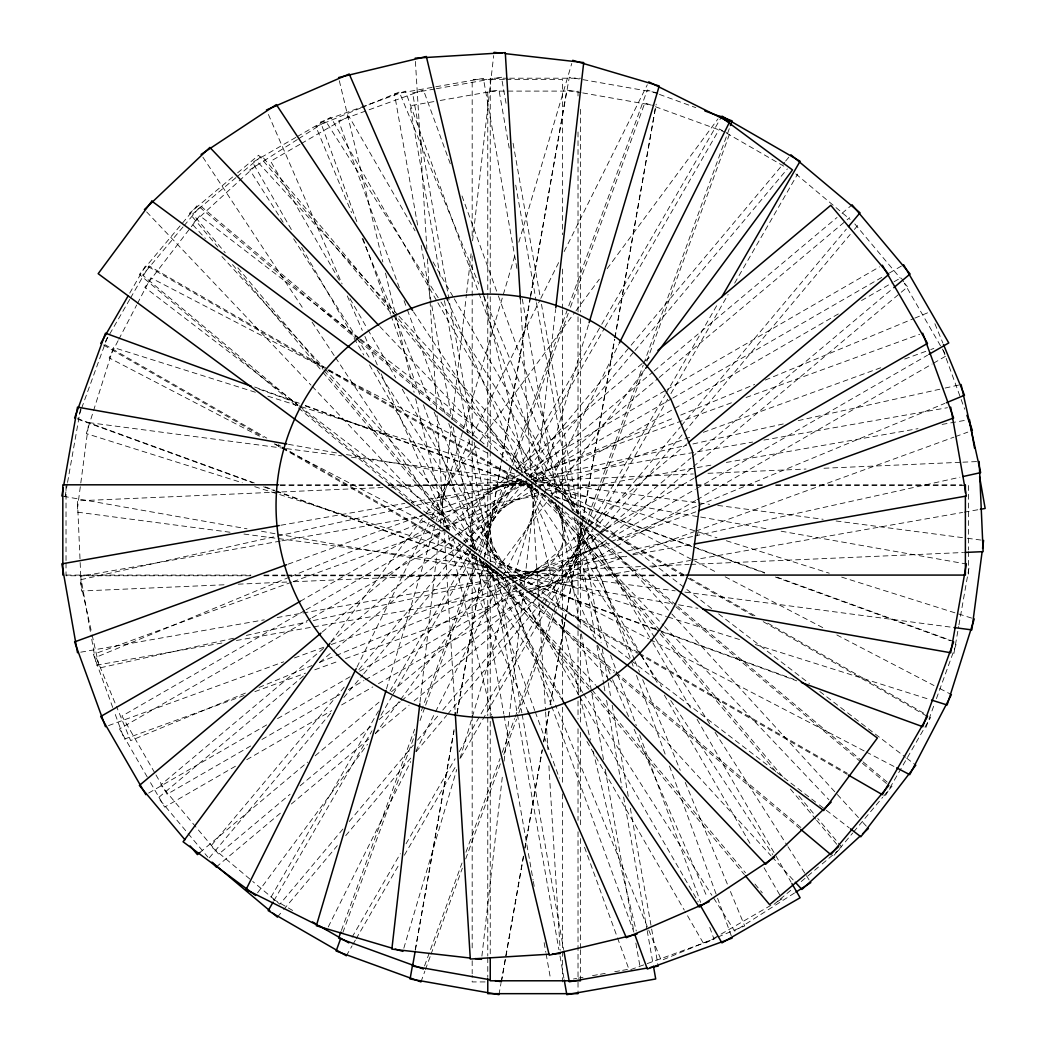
<?xml version="1.0" encoding="UTF-8"?>
<svg xmlns="http://www.w3.org/2000/svg" width="1047" height="1047" viewBox="0 0 1047 1047"><rect width="100%" height="100%" fill="white"/><g stroke="black" fill="none" stroke-linecap="round" stroke-linejoin="round"><path stroke-width="0.75" stroke-dasharray="5 3.75" d="M420.004 702.184L440.172 525.11M440.355 523.474L451.466 426.011M452.199 419.507L466.452 294.416M466.648 292.794L471.085 253.793M472.563 240.797L493.674 55.596M481.908 956.094L502.639 774.139M504.117 761.143L508.934 718.896M509.117 717.274L523.369 592.183M524.115 585.679L535.213 488.203M535.41 486.58L555.577 309.506M65.045 496.723L67.283 484.028M67.558 482.431L80.724 407.833M415.201 949.995L454.097 729.393M456.937 713.282L484.198 558.705M484.486 557.096L501.801 458.861M502.089 457.251L530.188 297.832M530.476 296.222L566.82 90.121L581.111 92.633M415.41 949.995L454.018 731.002M457.146 713.282L484.408 558.705M484.682 557.096L501.16 463.703M502.285 457.251L530.397 297.845M530.685 296.236L569.293 77.242L658.183 92.908M498.974 994.65L500.963 983.382M501.251 981.772L523.395 856.171M524.809 848.122L542.137 749.888M543.55 741.839L548.942 711.24M550.081 704.801L564.843 621.067M565.131 619.458L582.171 522.846M582.446 521.236L614.537 339.28M614.825 337.671L655.422 107.396M501.448 981.772L523.605 856.171M525.018 848.122L542.346 749.901M543.759 741.839L549.152 711.253M550.29 704.801L565.053 621.067M565.341 619.458L582.368 522.846M582.656 521.236L614.746 339.28M615.021 337.671L656.194 104.177M953.909 653.459L958.659 626.472M958.947 624.876L969.574 564.569M386.474 688.991L435.696 522.819M436.154 521.249L463.088 430.317M463.559 428.747L515.569 253.165M518.828 242.184L571.767 63.461M403.815 948.229L456.754 769.506M460.013 758.525L512.022 582.943M512.48 581.373L589.108 322.685M81.116 409.613L77.805 418.708L254.5 483.02M81.666 408.094L107.579 336.912M341.414 930.456L414.677 729.183M421.391 710.743L478.427 554.02M478.989 552.476L647.321 90.003L657.922 93.864M342.853 932.576L414.992 734.379M420.03 720.545L425.056 706.712M425.619 705.181L479.866 556.14M480.429 554.609L512.297 467.027M512.86 465.483L568.22 313.38M570.458 307.229L644.834 102.881L653.93 106.179M424.545 965.936L462.015 862.99M465.941 852.232L500.047 758.512M502.285 752.361L514.587 718.556M515.15 717.025L553.182 612.547M553.732 611.003L585.051 524.966M585.613 523.435L643.211 365.167M643.774 363.636L729.34 128.545M420.959 981.89L424.873 971.132M425.435 969.601L430.461 955.767M431.024 954.236L462.342 868.185M465.693 858.972L500.361 763.708M503.725 754.494L516.59 719.145M518.828 713.007L644.088 368.832M646.889 361.15L729.654 133.741L726.631 132.642M925.954 727.403L934.212 704.683M936.424 698.624L956.814 642.583M356.935 667.161L429.165 522.296M432.084 516.433L471.477 437.424M472.21 435.958L540.056 299.874M540.789 298.408L559.033 261.829M564.137 251.581L647.308 84.768M328.274 926.922L410.712 761.575M415.816 751.327L434.793 713.282M435.526 711.816L502.639 577.198M503.371 575.732L543.498 495.257M544.231 493.791L618.646 344.528M118.089 340.733L109.15 357.891L261.436 437.175M118.835 339.307L136.686 305.004M137.432 303.565L150.833 277.835L326.324 369.185M129.723 293.134L145.834 265.218L322.842 367.418M129.71 299.416L103.928 344.083L266.763 438.104M130.522 298.015L149.054 265.912L327.475 368.924M378.569 710.848L270.65 897.763L295.778 912.277M390.008 691.02L471.765 549.426M472.59 548L517.545 470.129M518.37 468.703L600.939 325.682M601.75 324.269L721.121 117.526M273.895 900.734L371.999 730.806M380.99 715.232L392.442 695.404M393.253 693.991L475.011 552.384M475.835 550.971L604.184 328.653M604.996 327.24L719.459 128.99L725.048 132.21M352.08 937.235L400.32 853.685M406.04 843.777L455.092 758.813M459.188 751.733L543.393 605.873M544.204 604.459L588.362 528.002M589.173 526.576L665.211 394.889M666.023 393.476L717.535 304.258M346.335 955.767L352.067 945.86M352.878 944.446L355.326 940.193M356.15 938.779L399.483 863.736M404.378 855.229L456.701 764.611M460.798 757.531L546.639 608.844M547.45 607.43L667.633 399.273M670.905 393.607L728.136 294.482M734.667 283.161L797.618 174.116M885.579 795.367L930.704 717.208M330.904 641.981L425.252 514.496M426.221 513.174L478.741 442.2M479.722 440.879L575.025 312.071M576.007 310.763L599.342 279.209M607.129 268.699L718.006 118.861M257.575 892.829L367.484 744.299M375.258 733.79L399.574 700.927M400.543 699.618L495.859 570.811M496.828 569.489L549.348 498.516M550.329 497.194L644.664 369.709M183.003 226.977L142.601 275.139L297.911 405.464M184.036 225.746L200.618 205.997L358.44 338.417M344.201 687.133L210.722 846.198L251.463 880.396M358.912 669.596L464.017 544.335M465.064 543.079L522.872 474.186M523.932 472.943L630.085 346.426M631.132 345.183L784.583 162.311M785.63 161.055L790.891 154.786M209.295 857.833L332.265 711.279M343.822 697.498L362.746 674.949M363.793 673.705L468.899 548.445M469.946 547.188L527.753 478.309M528.814 477.052L633.906 351.792M634.966 350.549L787.357 168.92M342.932 829.067L279.863 904.215L252.707 881.43M349.227 821.555L413.343 745.137M417.544 740.137L438.562 715.088M442.776 710.075L535.266 599.852M536.313 598.596L593.073 530.96M594.12 529.703L680.301 426.993M681.348 425.736L846.369 229.084M277.39 917.093L282.638 910.838M283.698 909.581L337.291 845.701M345.706 835.676L411.916 756.772M416.117 751.759L446.598 715.441M447.658 714.185L540.147 603.962M541.194 602.706L599.002 533.813M600.049 532.557L683.076 433.615M684.136 432.359L850.19 234.449M854.391 229.437L857.545 225.681L855.085 223.613M834.014 855.294L852.664 833.072M853.698 831.842L882.7 797.264M883.733 796.034L892.031 786.153M232.656 176.982L189.455 213.248L217.828 247.066M237.604 172.847L258.596 155.231L394.169 316.809M235.876 177.689L192.661 213.941L225.236 252.772M237.106 176.655L261.802 155.924L537.163 484.107M322.267 632.008L445.014 529.01M446.271 527.963L512.65 472.249M517.663 468.048L644.167 361.896M645.423 360.849L650.436 356.634M323.497 648.381L160.662 785.014L218.679 854.156L290.071 794.254M331.009 642.073L523.906 480.22M528.918 476.019L652.922 371.96M654.166 370.913L837.037 217.462M842.05 213.261L852.075 204.846M303.486 675.969L158.189 797.893L207.908 857.153M319.767 662.306L334.791 649.703M336.048 648.643L462.552 542.49M463.808 541.443L533.957 482.588M535.2 481.541L657.961 378.543M659.204 377.483L845.832 220.878M847.088 219.831L849.601 217.737M199.912 852.494L307.635 762.111M315.147 755.803L379.027 702.197M391.552 691.687L516.812 586.582M518.056 585.535L588.205 526.68M589.461 525.633L687.159 443.653M300.096 785.839L372.745 724.877M379.001 719.629L400.294 701.752M401.551 700.705L526.811 595.599M531.824 591.398L599.46 534.651M600.703 533.59L690.889 457.919M692.146 456.872L892.554 288.71M216.206 867.034L282.585 811.333M291.354 803.978L369.015 738.816M375.271 733.554L409.089 705.181M414.102 700.98L605.742 540.173M606.998 539.113L692.172 467.643M693.428 466.596L907.618 286.878L904.503 283.174M774.06 904.32L778.994 900.184M780.224 899.137L792.579 888.785M801.217 881.535L820.979 864.953M822.209 863.919L841.958 847.337L817.786 818.532M297.322 139.578L249.749 169.876L279.628 216.768M298.683 138.701L325.879 121.387L440.08 300.659M794.516 892.999L734.706 931.11L712.745 896.625M295.856 137.406L252.589 162.377L292.65 231.767M297.256 136.594L330.747 117.251L437.031 301.34M299.966 144.316L270.65 161.238L340.956 283.017M301.353 143.518L348.821 116.112L415.031 230.811M300.371 601.227L436.311 522.754M437.725 521.93L518.448 475.325M524.102 472.066L665.709 390.309M667.122 389.484L879.532 266.854M304.651 610.597L121.989 716.069L155.021 773.288M306.064 609.786L444.844 529.664M446.258 528.84L529.808 480.612M531.222 479.788L671.402 398.855M672.828 398.043L882.399 277.036M889.479 272.953L903.64 264.773M310.671 618.581L119.502 728.948L148.517 779.19M312.085 617.756L453.691 535.999M455.105 535.187L838.856 313.629M861.511 300.554L892.659 282.559M894.086 281.748L901.166 277.651L903.574 281.839M148.674 793.037L267.613 724.367M277.534 718.635L351.164 676.126M359.658 671.219L511.172 583.742M512.598 582.93L597.549 533.878M598.976 533.054L693.847 478.283M250.665 746.001L167.114 794.228L155.833 774.688M261.986 739.457L339.869 694.488M348.363 689.58L363.937 680.589M365.364 679.778L521.118 589.841M522.545 589.029L606.082 540.789M611.749 537.517L695.3 489.289M696.713 488.465L927.524 355.208M235.444 766.234L164.641 807.106L149.328 780.591M246.765 759.69L331.729 710.638M341.636 704.919L372.797 686.924M378.464 683.665L529.978 596.175M531.392 595.363L614.942 547.123M616.356 546.312L695.653 500.531M697.066 499.707L932.131 364.003M933.544 363.178L946.292 355.823L904.386 283.24M770.867 905.354L703.872 944.041L685.065 911.466M777.856 901.323L782.044 898.902M360.561 108.077L315.893 126.582L351.556 212.685M362.053 107.461L399.287 92.044L478.754 283.894M289.443 577.159L96.088 657.254L115.824 704.906M290.961 576.531L429.937 518.972M431.443 518.344L523.592 480.167M529.638 477.668L674.661 417.596M680.694 415.096L754.717 384.432M765.292 380.061L913.337 318.733M914.842 318.105L929.958 311.849M245.43 693.088L130.626 740.635L116.439 706.385M259.028 687.447L311.901 665.552M319.453 662.424L334.556 656.168M336.074 655.54L511.302 582.957M512.808 582.328L609.498 542.281M611.003 541.665L697.106 505.989M698.624 505.361L944.852 403.37M716.384 937.628L661.298 960.452L555.551 705.154M717.876 937.013L744.679 925.914L729.667 889.649M288.174 564.15L424.912 514.378M426.456 513.828L521.72 479.146M529.402 476.359L732.219 402.532M746.04 397.507L919.659 334.307M291.603 582.184L93.392 654.323L113.783 710.363M293.134 581.622L442.174 527.374M443.706 526.824L538.969 492.142M545.121 489.904L692.617 436.219M703.375 432.306L881.613 367.432M904.66 359.042L929.239 350.104M930.783 349.541L933.845 348.429M108.535 725.584L283.698 661.835M294.456 657.922L325.185 646.732M331.323 644.494L508.031 580.182M509.562 579.619L609.433 543.275M617.115 540.474L697.014 511.394M244.108 695.522L124.266 739.143L114.345 711.881M254.866 691.609L305.567 673.156M314.781 669.792L339.372 660.84M345.523 658.615L626.695 556.271M632.846 554.033L694.305 531.667M695.836 531.104L953.961 437.149M955.505 436.586L967.794 432.123M630.765 969.601L714.067 939.277L708.479 923.912M410.372 506.604L79.925 579.868L91.796 633.37M416.758 505.191L530.096 480.063M531.693 479.709L686.544 445.381M692.931 443.967L785.512 423.446M798.285 420.606L943.556 388.398M945.153 388.044L961.107 384.511M233.56 638.251L99.465 667.986L92.136 634.94M246.333 635.424L306.993 621.97M313.38 620.557L504.942 578.088M506.539 577.735L621.473 552.253M627.86 550.84L693.31 536.326M694.907 535.972L959.89 477.236M434.793 88.995L412.57 92.908L473.048 435.892M436.377 88.707L501.448 77.242L506.565 106.218M433.903 101.585L410.084 105.786L440.473 278.083M440.25 100.473L498.974 90.121L509.195 148.085M280.832 525.254L404.823 503.385M411.262 502.259L527.204 481.816M533.643 480.678L752.636 442.056M763.904 440.067L947.47 407.702M280.308 541.103L80.632 576.308L91.272 636.615M281.918 540.815L422.006 516.106M428.445 514.98L542.778 494.812M550.827 493.399L711.855 464.999M726.343 462.447L917.97 428.655M942.117 424.401L969.496 419.572M80.724 652.189L264.302 619.824M277.18 617.547L505.832 577.224M507.442 576.949L626.603 555.931M633.042 554.792L692.63 544.296M221.899 643.041L96.298 665.185L91.547 638.212M236.4 640.489L312.085 627.14M313.694 626.865L521.406 590.233M529.468 588.82L645.397 568.364M651.836 567.238L690.483 560.42M692.093 560.132L962.625 512.441M964.235 512.153L978.723 509.601M573.455 978.997L576.635 978.435M578.219 978.16L582.983 977.309M592.497 975.634L598.845 974.521M600.441 974.234L605.205 973.396M614.72 971.721L621.067 970.595M622.664 970.32L627.428 969.483M382.94 487.509L77.465 500.846L81.404 591.018L225.157 584.736M391.107 487.156L526.68 481.227M533.224 480.953L693.31 473.951M708.008 473.309L806.02 469.03M823.989 468.245L961.211 462.264M962.847 462.185L979.181 461.478M238.219 584.174L287.231 582.027M293.762 581.739L497.953 572.827M504.484 572.539L641.706 566.558M649.873 566.191L689.083 564.49M690.706 564.412L963.515 552.502M507.978 78.211L490.245 78.211L490.245 449.385M509.588 78.211L580.509 78.211M504.418 79.363L472.184 79.363L472.184 236.321M506.028 79.363L562.435 79.363L562.435 234.698M280.282 484.813L380.022 484.813M388.201 484.813L532.085 484.813M538.629 484.813L762.635 484.813M775.722 484.813L962.114 484.813M280.216 485.52L379.969 485.52M388.136 485.52L532.033 485.52M538.564 485.52L762.582 485.52M775.657 485.52L965.334 485.52M66.079 575.078L250.848 575.078M263.936 575.078L285.19 575.078M286.826 575.078L501.016 575.078M509.195 575.078L654.715 575.078M662.895 575.078L684.149 575.078M250.796 575.771L66.026 575.771L66.026 562.88M263.87 575.771L285.124 575.771M286.76 575.771L500.963 575.771M509.13 575.771L654.663 575.771M662.83 575.771L684.097 575.771M485.075 981.929L472.184 981.929L472.184 975.385M284.902 448.417L88.759 422.595L76.968 512.088L230.981 532.36M286.525 448.64L341.649 455.89M351.373 457.173L523.212 479.801M534.559 481.293L709.644 504.34M717.745 505.413L823.112 519.273M836.082 520.987L965.779 538.066M967.389 538.276L983.604 540.409M243.951 534.062L488.74 566.296M498.464 567.579L675.158 590.835M684.882 592.118L952.364 627.336M582.695 92.908L654.113 105.511M288.449 444.334L338.364 453.259M346.426 454.555L533.198 487.627M546.089 489.76L699.056 516.865M700.679 517.022L766.692 528.787M781.193 531.222L966.355 563.993M63.448 496.304L247 528.8M261.501 531.235L275.989 533.918M277.612 534.075L499.812 573.39M509.483 574.96L672.109 603.766M678.561 604.773L697.878 608.307M255.363 392.245L113.456 347.499L86.312 433.576L242.263 482.746M267.836 396.172L518.906 475.338M531.379 479.277L696.687 531.392M698.244 531.889L716.959 537.778M726.317 540.736L829.237 573.18M841.709 577.119L974.26 618.908M254.735 486.685L476.176 556.507M490.205 560.93L666.429 616.487M667.986 616.984L742.833 640.581M755.306 644.507L929.958 699.579M659.44 94.413L695.784 107.645M655.448 106.742L725.113 132.092M254.643 387.01L299.206 403.239M305.344 405.464L537.36 489.917M554.256 496.069L766.286 573.246M777.044 577.159L953.738 641.471M259.119 389.118L299.062 403.658M305.214 405.896L537.216 490.336M555.656 497.05L695.483 547.934M697.014 548.497L764.624 573.102M775.369 577.015L950.532 640.764M265.257 486.934L274.471 490.284M276.015 490.847L494.197 570.262M511.093 576.413L657.058 629.535M658.602 630.098L793.809 679.307M77.674 419.127L252.824 482.876M263.582 486.79L274.34 490.703M275.871 491.265L495.597 571.23M510.962 576.832L655.383 629.391M661.534 631.629L796.741 680.851M327.776 369.944L488.766 453.757M516.315 468.101L693.258 560.21M694.711 560.956L717.915 573.036M725.165 576.818L823.793 628.161M836.841 634.953L934.016 685.536M939.826 688.56L951.422 694.593M274.497 443.967L445.629 533.054M468.847 545.134L648.682 638.762M650.135 639.508L864.783 751.249M866.235 752.008L895.237 767.111M726.435 133.021L785.067 166.866M328.889 369.748L539.872 491.567M573.861 511.185L684.306 574.947M689.973 578.219L756.523 616.644M767.857 623.187L927.864 715.572M328.509 370.677L546.573 496.592M580.562 516.21L686.767 577.525M688.18 578.337L754.73 616.762M763.237 621.669L927.498 716.501M278.096 444.648L280.923 446.271M282.337 447.095L494.747 569.725M520.241 584.448L637.767 652.294M639.18 653.119L847.337 773.301M103.548 345.026L263.556 437.397M274.89 443.941L500.034 573.939M529.769 591.097L637.387 653.236M638.801 654.048L846.958 774.23M359.291 338.155L199.728 215.721L144.787 287.323L297.858 404.783M360.587 339.149L712.13 608.896M718.622 613.869L809.423 683.547M819.801 691.504L905.419 757.203M906.715 758.198L915.785 765.174M299.154 405.778L629.941 659.597M631.236 660.592L818.034 803.926M819.33 804.921L849.169 827.811M795.812 173.881L850.138 219.464M359.684 339.477L487.444 446.676M545.068 495.022L676.584 605.375M677.841 606.435L861.969 760.933M863.212 761.98L889.518 784.059M357.734 339.83L197.399 205.291L139.382 274.432L297.204 406.864M358.99 340.877L469.213 433.366M528.081 482.759L674.634 605.729M675.878 606.789L861.262 762.334M862.506 763.381L888.811 785.459M302.923 409.665L434.44 520.019M485.795 563.116L614.811 671.363M616.068 672.423L801.439 827.968M298.46 407.911L409.94 501.461M411.196 502.508L414.952 505.662M466.308 548.746L614.105 672.776M615.361 673.823L799.489 828.321M379.839 326.52L507.023 460.549M529.533 484.264L663.471 625.412M664.596 626.59L828.923 799.764M146.659 211.926L310.985 385.1M312.111 386.278L448.299 529.795M468.559 551.141L595.743 685.17M397.86 314.925L258.674 163.031L192.138 224.006L205.382 238.48M398.972 316.129L585.653 519.862M600.01 535.541L670.708 612.691M671.821 613.895L858.501 817.628M862.924 822.458L868.447 828.478M221.951 256.554L323.588 367.471M324.688 368.675L526.837 589.278M541.207 604.957L607.482 677.291M608.582 678.495L770.972 855.7M772.071 856.904L794.163 881.024M854.771 223.901L900.355 278.227M549.78 499.131L660.134 630.647M661.194 631.904L783.104 777.201M798.874 795.982L813.584 813.519M395.229 318.066L527.649 475.888M542.372 493.425L659.034 632.453M660.081 633.71L777.79 773.995M790.406 789.019L815.626 819.081M816.686 820.338L838.752 846.643M237.852 267.81L322.986 369.264M324.033 370.52L474.33 549.636M484.84 562.16L590.992 688.664M592.052 689.921L745.49 872.792M754.952 884.061L762.308 892.829M232.539 264.603L321.874 371.07M322.934 372.326L465.863 542.673M479.526 558.954L588.833 689.214M589.893 690.47L744.391 874.598M413.513 311.862L517.297 468.663M525.424 480.939L640.031 654.1M640.934 655.461L661.691 686.819M670.721 700.456L772.699 854.535M202.882 157.155L303.957 309.873M312.085 322.136L334.634 356.229M335.537 357.59L450.158 530.75M458.285 543.027L562.069 699.828M440.957 302.033L573.625 510.269M581.53 522.689L654.44 637.139M655.33 638.526L709.801 724.027M715.062 732.298L787.108 845.374M787.985 846.761L805.549 874.337M806.439 875.711L810.823 882.608M280.504 218.142L283.135 222.291M293.684 238.834L356.059 336.741M356.935 338.129L370.991 360.194M377.142 369.84L506.29 572.552M514.195 584.972L582.721 692.538M583.598 693.912L711.855 895.25M433.026 261.959L453.456 297.361M454.28 298.788L578.546 514.025M585.901 526.759L652.124 641.458M652.948 642.884L691.373 709.434M697.093 719.341L791.113 882.189M437.855 302.753L546.586 491.082M551.494 499.589L640.607 653.93M641.418 655.343L658.589 685.078M664.308 694.999L751.785 846.513M764.048 867.754L780.408 896.075M349.947 298.604L367.117 328.339M367.942 329.753L395.74 377.902M402.27 389.222L511.015 577.551M515.098 584.632L578.86 695.09M579.685 696.504L698.231 901.833M301.641 247.341L363.767 354.959M369.499 364.88L476.594 550.382M483.138 561.702L563.26 700.482M586.961 741.538L684.254 910.052M447.671 300.41L522.649 472.851M526.562 481.856L594.369 637.793M597.628 645.292L611.972 678.286M612.626 679.778L628.933 717.274M634.142 729.262L707.17 897.214M268.412 114.476L342.081 283.92M347.303 295.921L362.301 330.407M364.906 336.401L377.286 364.893M381.2 373.897L449.66 531.339M452.919 538.839L527.897 711.279M934.892 323.759L942.902 343.128M483.753 295.974L572.604 510.491M575.732 518.043L634.561 660.042M635.176 661.547L639.56 672.122M642.688 679.673L680.236 770.317M685.235 782.397L729.039 888.144M362.197 238.363L393.489 313.904M394.117 315.409L431.024 404.535M434.152 412.086L497.979 566.178M501.735 575.235L554.923 703.649M943.19 350.169L964.693 409.233M450.275 163.751L423.433 90.003L338.613 120.863L399.574 288.344M462.015 196.011L497.809 294.351M498.372 295.882L577.787 514.064M580.575 521.746L633.147 666.18M636.497 675.407L665.578 755.293M669.491 766.051L717.038 896.651M717.588 898.195L732.128 938.138M552.45 495.231L405.372 91.141L320.552 122.015L356.909 221.885M555.25 502.913L607.81 647.347M610.61 655.029L617.324 673.47M617.874 675.001L636.34 725.702M639.691 734.929L700.652 902.409M404.05 300.633L406.851 308.315M407.401 309.86L445.996 415.868M448.783 423.551L501.919 569.529M504.706 577.211L551.128 704.736M551.69 706.267L633.893 932.131M363.06 238.781L390.466 314.074M391.015 315.605L420.658 397.035M423.459 404.718L476.581 550.683M479.382 558.365L534.742 710.481M535.305 712.025L559.347 778.091M584.514 847.232L616.945 936.345M617.508 937.89L628.697 968.619M483.963 296.576L527.086 476.228M528.997 484.185L559.53 611.369M561.441 619.327L590.456 740.15M593.125 751.288L636.262 930.953M339.32 80.737L382.836 261.999M385.505 273.123L395.046 312.87M395.426 314.453L414.128 392.363M415.659 398.724L446.964 529.101M448.482 535.462L491.619 715.114M513.095 143.256L540.357 297.845M541.482 304.284L578.402 513.619M579.816 521.668L601.109 642.439M602.247 648.878L607.927 681.087M608.215 682.696L610.48 695.574M612.181 705.233L628.37 797.016M630.359 808.297L651.365 927.446M651.653 929.069L658.183 966.093M515.726 185.123L536.169 301.065M536.457 302.675L573.089 510.386M574.214 516.838L595.795 639.207M596.934 645.659L603.753 684.306M604.027 685.916L605.166 692.355M606.593 700.404L621.918 787.357M623.619 797.016L646.902 929.055M647.19 930.665L653.145 964.483M516.891 268.385L483.387 78.381L394.51 94.047L418.067 227.696M522.283 298.984L557.501 498.66M558.627 505.099L580.208 627.48M581.347 633.919L603.491 759.52M605.192 769.179L633.867 931.817M635.856 943.085L640.123 967.245M474.186 442.331L495.755 564.713M496.893 571.152L521.877 712.863M522.165 714.473L563.613 949.564M444.452 300.633L467.734 432.673M468.86 439.112L490.441 561.493M491.58 567.932L517.126 712.85M517.414 714.46L558.876 949.564M560.001 956.003L563.98 978.552M421.195 245.417L451.859 419.324M453.272 427.372L474.854 549.754M475.992 556.193L503.816 714.002M504.104 715.611L533.067 879.86M533.342 881.469L534.192 886.299M544.139 942.653L545.84 952.312M546.128 953.922L550.67 979.691M520.359 299.089L531.64 483.505M531.732 485.141L538.524 596.123M538.917 602.64L545.513 710.363M545.605 711.986L547.908 749.534M548.903 765.854L560.184 950.27M415.397 61.42L426.875 249.107M427.477 258.897L429.964 299.704M430.068 301.327L436.651 409.05M437.057 415.567L443.941 528.185M444.046 529.821L455.223 712.601M968.593 485.52L968.593 549.989M968.593 551.599L968.593 575.771M580.509 109.281L580.509 312.032M580.509 318.576L580.509 516.42M580.509 522.963L580.509 627.611M580.509 634.155L580.509 693.009M580.509 699.553L580.509 724.079M580.509 732.259L580.509 827.091M580.509 838.542L580.509 948.085M580.509 949.721L580.509 980.79M578.023 95.997L578.023 91.102L487.771 91.102L487.771 445.917M578.023 131.974L578.023 315.108M578.023 316.744L578.023 517.859M578.023 519.495L578.023 629.038M578.023 630.674L578.023 694.449M578.023 700.993L578.023 718.975M578.023 728.777L578.023 820.351M578.023 831.789L578.023 980.594M578.023 982.23L578.023 993.668M562.435 269.027L562.435 308.276M562.435 309.912L562.435 506.12M562.435 507.756L562.435 617.298M562.435 618.934L562.435 700.692M562.435 707.235L562.435 784.085M562.435 793.901L562.435 981.929M490.245 451.021L490.245 562.2M490.245 563.836L490.245 954.628M487.771 452.448L487.771 558.732M487.771 565.275L487.771 715.703M487.771 717.339L487.771 956.068M487.771 957.691L487.771 977.322M472.184 255.952L472.184 434.178M472.184 440.708L472.184 546.992M472.184 553.536L472.184 713.779M472.184 715.415L472.184 950.859M472.184 960.675L472.184 973.749M66.026 485.52L66.026 561.271M697.943 531.863A211.756 211.756 0 0 1 697.511 535.109M554.962 502.508A47.01 47.01 0 0 1 513.658 577.512M501.657 574.973A47.01 47.01 0 0 1 479.657 558.784M474.252 549.505A47.01 47.01 0 0 1 532.975 486.318"/><path stroke-width="1.5" d="M419.808 703.806L391.866 949.119L470.325 958.057M555.761 307.883L583.716 62.571L505.243 53.633M982.138 551.599L971.825 629.888L953.987 627.546M982.557 548.392L983.604 540.409M61.838 496.029L63.239 488.085M63.788 484.918L77.504 407.139L286.839 444.046M412.649 964.483L410.084 978.971L498.974 994.65M415.122 951.605L412.57 966.093L490.336 979.809M966.368 563.862L950.702 652.752L702.72 609.027M386.003 690.562L316.351 925.731L392.075 948.163M589.108 322.685L659.23 85.959L572.696 60.32M974.26 618.908L947.116 704.984L931.529 700.077M74.599 418.002L105.472 333.195L251.437 386.317M340.851 932L338.613 938.138L423.433 969.012M340.615 938.727L336.139 951.016L420.959 981.89M730.453 125.483L732.128 120.863L704.867 110.943M953.608 641.89L922.734 726.697L801.361 682.526M356.202 668.627L246.045 889.584L326.808 929.854M619.379 343.063L729.537 122.106L648.76 81.836M951.422 694.593L909.751 774.662L896.69 767.857M100.708 343.39L128.114 295.921M273.084 902.148L268.176 910.641L346.335 955.767M721.619 297.178L800.104 161.238L721.933 116.112M927.498 716.501L882.359 794.673L848.384 775.055M329.936 643.303L183.081 841.775L255.625 895.46M645.646 368.387L792.5 169.915L719.943 116.23M915.785 765.174L860.843 836.775L850.465 828.818M848.463 226.584L860.032 212.803L790.891 154.786M888.811 785.459L830.794 854.601L800.733 829.368M144.407 209.557L209.884 147.431L378.713 325.342M831.174 802.133L765.697 864.259L596.869 686.348M860.124 836.108L801.897 889.453L795.275 882.228M862.506 833.922L868.447 828.478M321.01 633.055L139.382 785.459L184.966 839.786M657.948 350.339L830.794 205.291L888.811 274.432L688.403 442.593M199.912 852.494L197.399 854.601L190.148 845.95M893.811 287.65L910.092 273.987L852.075 204.846M838.752 846.643L769.61 904.66L745.438 875.855M201.076 154.433L276.343 104.608L412.61 310.501M774.505 857.257L699.239 907.068L562.972 701.189M795.877 892.136L810.823 882.608M300.371 601.227L100.708 716.501L145.834 794.673M695.26 477.458L927.498 343.39L882.359 265.218M928.938 354.383L948.765 342.945L903.64 264.773M266.448 109.987L349.227 73.997L447.671 300.41M709.12 901.703L626.355 937.693L527.897 711.279M946.37 402.742L964.496 395.243L943.517 344.607M286.629 564.713L74.599 641.89L105.472 726.697M698.545 510.831L953.608 418.002L922.734 333.195M732.128 938.138L647.321 969.012L635.019 935.207M338.561 77.557L426.325 56.486L483.57 294.979M637.021 934.133L549.256 955.191L491.998 716.711M963.083 476.516L980.646 472.629L961.107 384.511M279.222 525.542L61.838 563.862L77.504 652.752M694.24 544.008L966.368 496.029L950.702 407.139M980.332 509.313L985.162 508.462L979.573 476.712M647.072 968.056L569.293 981.772L563.901 951.173M650.252 967.493L658.183 966.093M415.188 58.161L505.282 52.651L520.359 299.089M549.125 954.223L470.299 959.039L455.223 712.601M552.345 954.026L560.381 953.529M965.151 552.436L983.12 551.651L979.181 461.478M278.646 484.813L62.82 484.813L62.82 575.078M685.785 575.078L965.386 575.078L965.386 496.095M580.509 980.79L490.245 980.79L490.245 957.9M578.023 993.668L487.771 993.668L487.771 978.958M494.04 52.35L502.05 53.266M475.129 958.607L481.541 959.34M495.1 980.646L501.448 981.772M395.164 949.079L402.886 951.37M312.53 921.936L315.317 923.559M319.505 925.967L348.821 942.889M269.982 910.877L211.952 862.191L216.206 867.034M272.442 912.958L277.39 917.093M791.925 883.603L800.104 897.763L721.933 942.889L699.867 904.66M966.891 415.293L972.401 430.435M969.496 419.572L974.535 448.142M653.433 966.093L655.71 978.971L566.82 994.65L564.268 980.162M965.386 484.813L965.386 492.875M699.54 505.845L692.329 560.655A211.756 211.756 0 0 1 381.919 689.227A211.756 211.756 0 0 1 338.063 356.111A211.756 211.756 0 0 1 671.166 399.967L692.329 451.035L699.54 505.845M151.867 201.129L98.169 273.686L823.714 810.561L877.399 738.004L151.867 201.129"/></g></svg>
